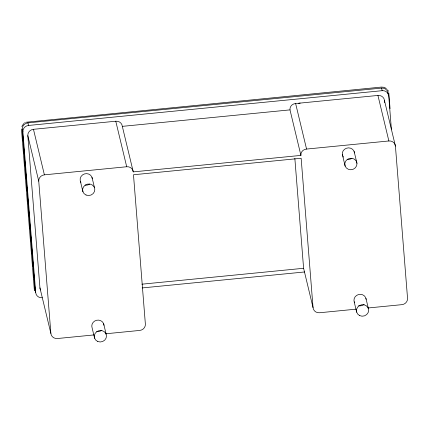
<?xml version="1.0" encoding="UTF-8"?>
<svg xmlns="http://www.w3.org/2000/svg" width="429" height="429" viewBox="0 0 429 429"><rect width="100%" height="100%" fill="white"/><g stroke="black" fill="none" stroke-linecap="round" stroke-linejoin="round"><path stroke-width="0.64" d="M21.793 126.442L23.734 123.584M24.442 123.043L25.214 122.592M26.04 122.238L381.44 87.076L384.068 87.312L386.4 88.487M42.262 297.758A6.135 5.754 -13.5 0 1 35.709 292.61L35.087 290.025L22.287 129.209A6.135 5.754 -13.5 0 1 27.923 122.866L381.547 88.101A6.135 5.754 -13.5 0 1 388.1 93.243L388.722 95.828L391.382 129.193M35.709 292.61L22.903 131.794A6.135 5.754 -13.5 0 1 28.545 125.45L382.169 90.685A6.135 5.754 -13.5 0 1 388.722 95.828M93.93 334.936L57.422 338.524A6.135 5.754 -13.5 0 1 50.869 333.381L39.94 287.854L27.821 135.655A6.135 5.754 -13.5 0 1 33.462 129.311L115.771 121.219A6.135 5.754 -13.5 0 1 122.324 126.362L133.253 171.89L300.922 155.405A5.867 5.502 -13.5 0 1 306.558 149.061L388.867 140.969A6.135 5.754 -13.5 0 1 395.425 146.112L407.545 298.316A6.135 5.754 -13.5 0 1 401.903 304.66L368.05 307.984M122.324 126.362L289.993 109.878A5.867 5.502 -13.5 0 1 295.629 103.534L377.938 95.442A6.135 5.754 -13.5 0 1 384.491 100.584L395.425 146.112M50.869 333.381L38.749 181.177A6.135 5.754 -13.5 0 1 44.391 174.839L126.7 166.747A6.135 5.754 -13.5 0 1 133.253 171.89M141.924 284.186L303.598 268.286L313.041 307.604A6.135 5.754 -13.5 0 0 319.594 312.752L356.102 309.159M142.16 287.934L304.654 271.959M105.883 333.762L139.731 330.432A6.135 5.754 -13.5 0 0 145.372 324.088L133.483 174.759L301.147 158.274L313.041 307.604M387.628 89.768L388.438 91.259M381.547 88.101L382.169 90.685M377.938 95.442L388.867 140.969M354.139 151.475L356.971 163.283A6.135 5.754 -13.5 0 1 348.327 169.289A6.135 5.754 -13.5 0 1 347.356 159.363A6.135 5.754 -13.5 0 0 351.93 158.247M342.315 154.327L345.147 166.136M365.937 298.332L368.425 308.682M354.188 301.844L356.671 312.189M295.629 103.534L306.558 149.061M289.993 109.878L300.922 155.405M115.771 121.219L126.7 166.747M92.004 177.338L94.487 187.688M80.459 181.472L82.942 191.817M103.662 323.798L106.145 334.143M94.605 338.277L92.122 327.928A6.135 5.754 -13.5 0 1 96.643 320.249A6.135 5.754 -13.5 0 1 103.99 325.262M33.462 129.311L44.391 174.839M27.923 122.866L28.545 125.45M27.821 135.655L38.749 181.177M22.287 129.209L22.903 131.794M34.39 290.68L21.461 129M388.803 92.884L390.058 108.655M388.1 93.243L388.207 94.557M384.491 100.584L384.652 102.59M294.841 158.29L303.598 268.286M22.265 130.025L22.426 132.025M22.533 133.36L26.732 186.079M26.834 187.414L27.156 191.414M27.263 192.75L28.003 202.091M28.11 203.426L32.309 256.145M32.416 257.48L33.156 266.822M33.264 268.152L34.009 277.499M34.116 278.829L34.856 288.175M364.076 304.333A6.135 5.754 -13.5 0 1 358.585 305.732M354.569 302.772A6.135 5.754 -13.5 0 1 358.376 294.589A6.135 5.754 -13.5 0 1 366.141 299.319M101.335 330.539A6.135 5.754 -13.5 0 1 96.756 331.569M343.409 157.1A6.135 5.754 -13.5 0 1 346.283 148.273A6.135 5.754 -13.5 0 1 354.488 152.933M347.356 159.363A6.135 5.754 -13.5 0 1 356.971 163.283M40.578 290.009A6.135 5.754 -13.5 0 1 39.94 287.854M35.73 292.176A6.135 5.754 -13.5 0 1 35.087 290.025M89.677 184.079A6.135 5.754 -13.5 0 1 85.098 185.108M80.899 182.379A6.135 5.754 -13.5 0 1 84.465 173.927A6.135 5.754 -13.5 0 1 92.326 178.807M298.643 103.437A6.135 5.754 -13.5 0 1 300.203 103.083M97.726 341.484A6.135 5.754 -13.5 0 0 106.472 335.612A6.135 5.754 -13.5 0 0 96.933 331.537A6.135 5.754 -13.5 0 0 97.726 341.484M359.582 315.567A6.135 5.754 -13.5 0 0 368.661 310.162A6.135 5.754 -13.5 0 0 359.395 305.577A6.135 5.754 -13.5 0 0 359.582 315.567M86.063 195.029A6.135 5.754 -13.5 0 0 94.814 189.151A6.135 5.754 -13.5 0 0 85.269 185.076A6.135 5.754 -13.5 0 0 86.063 195.029"/></g></svg>
